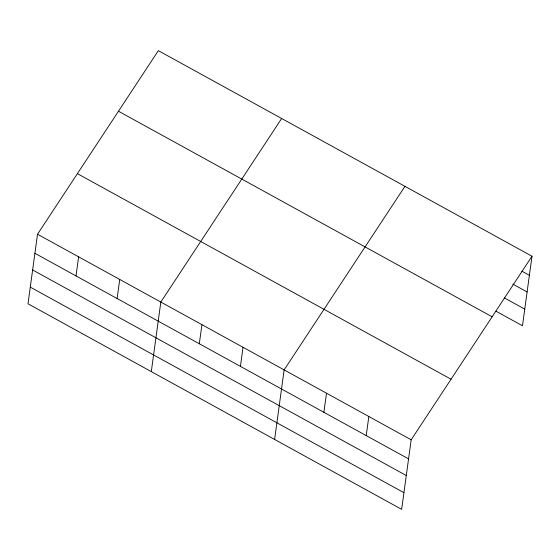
<?xml version="1.0" encoding="UTF-8"?>
<svg xmlns="http://www.w3.org/2000/svg" width="560" height="560" viewBox="0 0 560 560"><rect width="100%" height="100%" fill="white"/><g stroke="black" fill="none" stroke-linecap="round" stroke-linejoin="round"><path stroke-width="0.84" d="M37.527 234.227L28 303.772L401.653 509.348L411.18 439.796L532 256.228L158.347 50.652L37.527 234.227L411.18 439.796M76.013 275.919L78.631 256.837M117.117 298.536L119.728 279.454M151.305 371.609L160.832 302.064L281.652 118.496M199.318 343.756L201.936 324.681M240.422 366.373L243.033 347.291M274.61 439.453L284.137 369.901L404.957 186.333M323.869 412.286L326.487 393.204M366.219 435.582L368.83 416.5M532 256.228L522.473 325.773L496.006 311.213M521.822 271.152L529.389 275.31M512.736 284.06L527.107 291.963M504.336 297.885L524.755 309.12M118.475 111.23L492.128 316.806M77.399 173.649L451.052 379.218M34.916 253.309L408.562 458.878M32.634 269.962L406.28 475.531M30.282 287.119L403.935 492.695"/></g></svg>
